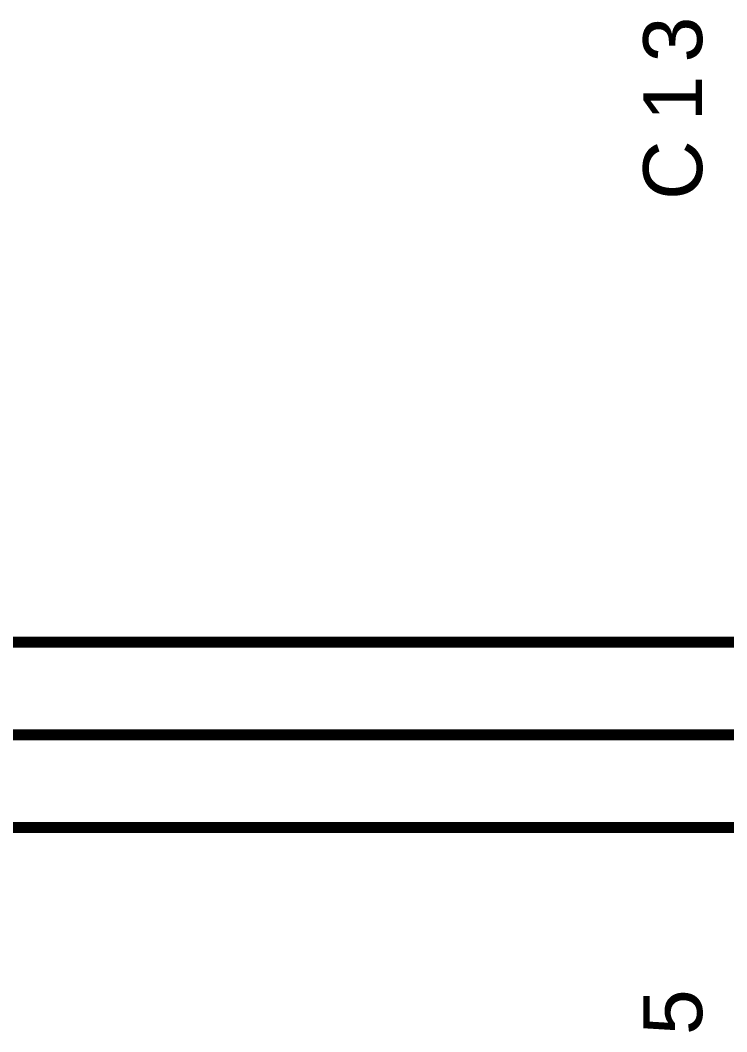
# Model space of a CAD drawing. Header units: millimetres. Extents: x -2024 to 917, y -725 to 13.
# Drawn here: x -1577.82 to -1558.76, y -349.67 to -322.4 of the extents above; entities that cross this region are included whole.
import ezdxf

# ---------------------------------------------------------------- set-up
doc = ezdxf.new("R2010")
doc.units = ezdxf.units.MM
doc.styles.get("Standard").update_dxf_attribs({"font": 'arial.ttf'})

msp = doc.modelspace()

# ---------------------------------------------------------------- linework, layer by layer
at = {"color": 7, "const_width": 0.3}
for points in [[(-1411.658, -339.165), (-1545.341, -339.165), (-1686.521, -339.165)], [(-1411.658, -341.666), (-1536.602, -341.666), (-1686.521, -341.666)], [(-1411.658, -344.166), (-1554.08, -344.166), (-1686.521, -344.166)]]:
    msp.add_lwpolyline(points, dxfattribs=at)

# ---------------------------------------------------------------- texts
at = {"color": 7}
for s, p in [('3', (-1559.426, -323.534)), ('1', (-1559.426, -325.123)), ('C', (-1559.426, -327.243)), ('5', (-1559.426, -349.763))]:
    msp.add_text(s, height=1.59, rotation=90, dxfattribs=at).set_placement(p)

doc.saveas('drawing.dxf')
